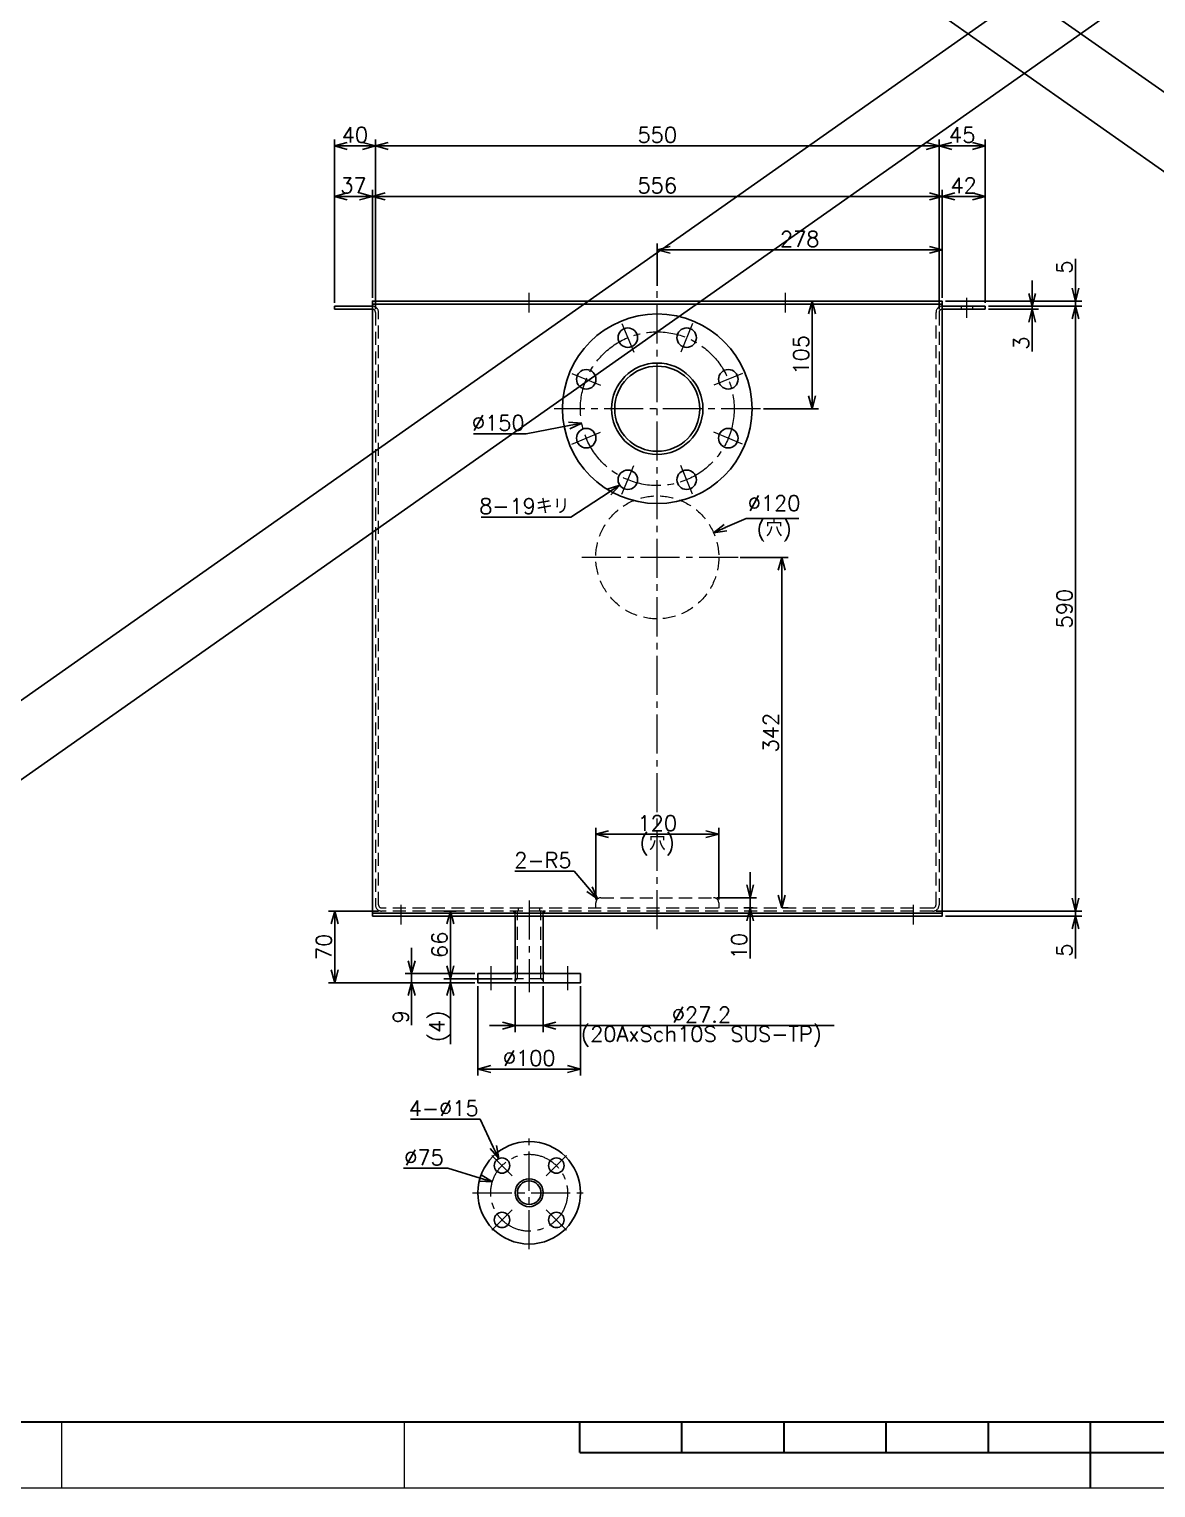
# Model space of a CAD drawing. Header units: millimetres. Extents: x 0 to 8669, y -24 to 3134.
# Drawn here: x 1099 to 2199, y 0 to 1423 of the extents above; entities that cross this region are included whole.
import ezdxf
from ezdxf import colors
from ezdxf.entities.mleader import LeaderData, LeaderLine
from ezdxf.enums import TextEntityAlignment as Align
from ezdxf.math import Vec2, Vec3

# ---------------------------------------------------------------- set-up
doc = ezdxf.new("R2010")
doc.units = ezdxf.units.MM
doc.header["$LTSCALE"] = 2
doc.header["$PDMODE"] = 99
doc.header["$PDSIZE"] = 1
doc.linetypes.add('CENTER2', pattern=[28.575, 19.05, -3.175, 3.175, -3.175])
doc.linetypes.add('HIDDEN', pattern=[9.525, 6.35, -3.175])
for name, color, linetype, lineweight in [('04_HIDDEN', 2, 'HIDDEN', 13), ('05_CENTER', 4, 'CENTER2', 13), ('08_DIM', 3, 'Continuous', 13), ('90_FRAME', 5, 'Continuous', 35)]:
    doc.layers.add(name, color=color, linetype=linetype, lineweight=lineweight)
doc.layers.add('91_BLANK', color=5, linetype='Continuous', lineweight=0, plot=False)
doc.styles.add('KSS_TXT', font='txt.shx', dxfattribs={"bigfont": 'extfont2.shx'})
doc.styles.get("Standard").update_dxf_attribs({"font": 'txt.shx', "bigfont": 'extfont2.shx'})
doc.dimstyles.new('KSS_DIM', dxfattribs={"dimscale": 5, "dimtxt": 3, "dimasz": 2.5, "dimexe": 1.25, "dimexo": 0.625, "dimtad": 1, "dimdsep": 46, "dimtxsty": 'KSS_TXT', "dimblk": 'OPEN30', "dimcen": 0, "dimazin": 2, "dimtfac": 0.75, "dimtmove": 0, "dimatfit": 3, "dimldrblk": 'OPEN30', "dimfxl": 1.25, "dimtolj": 1, "dimarcsym": 0})
doc.dimstyles.new('KSS_DIM$3', dxfattribs={"dimscale": 5, "dimtxt": 3, "dimasz": 2.5, "dimexe": 1.25, "dimexo": 0.625, "dimtad": 1, "dimtih": 1, "dimtoh": 1, "dimdsep": 46, "dimtxsty": 'KSS_TXT', "dimblk": 'OPEN30', "dimcen": 0, "dimazin": 2, "dimtfac": 0.75, "dimtofl": 0, "dimtmove": 0, "dimatfit": 3, "dimldrblk": 'OPEN30', "dimfxl": 1.25, "dimtolj": 1, "dimarcsym": 0})
doc.dimstyles.new('KSS_DIM$4', dxfattribs={"dimscale": 5, "dimtxt": 3, "dimasz": 2.5, "dimexe": 1.25, "dimexo": 0.625, "dimtad": 1, "dimtih": 1, "dimtoh": 1, "dimdsep": 46, "dimtxsty": 'KSS_TXT', "dimblk": 'OPEN30', "dimcen": 0, "dimse1": 1, "dimazin": 2, "dimtfac": 0.75, "dimtofl": 0, "dimtmove": 0, "dimatfit": 3, "dimldrblk": 'OPEN30', "dimfxl": 1.25, "dimtolj": 1, "dimarcsym": 0})

# ---------------------------------------------------------------- blocks, each defined once
blk = doc.blocks.new('_Open30')
at = {"color": 0, "linetype": 'ByBlock', "lineweight": -2}
for p, q in [((-1, 0.27), (0, 0)), ((0, 0), (-1, -0.27)), ((0, 0), (-1, 0))]:
    blk.add_line(p, q, dxfattribs=at)
blk = doc.blocks.new('*D149')
at = {"layer": '08_DIM', "color": 0, "lineweight": -2, "transparency": 16777216}
for p, q in [((1712.4, 1172.3), (1712.4, 1213.7)), ((1990.4, 1160.7), (1990.4, 1213.7)), ((1724.9, 1207.5), (1977.9, 1207.5))]:
    blk.add_line(p, q, dxfattribs=at)
at = {"layer": 'Defpoints', "color": 0, "transparency": 16777216}
for p in [(1990.4, 1207.5), (1712.4, 1169.2), (1990.4, 1157.6)]:
    blk.add_point(p, dxfattribs=at)
at = {"layer": '08_DIM', "color": 0, "lineweight": -2, "transparency": 16777216, "xscale": 12.5, "yscale": 12.5, "zscale": 12.5, "rotation": 180}
blk.add_blockref('_Open30', (1712.4, 1207.5), dxfattribs=at)
at = {"layer": '08_DIM', "color": 0, "lineweight": -2, "transparency": 16777216, "xscale": 12.5, "yscale": 12.5, "zscale": 12.5}
blk.add_blockref('_Open30', (1990.4, 1207.5), dxfattribs=at)
at = {"layer": '08_DIM', "color": 0, "transparency": 16777216, "insert": (1851.4, 1218.1), "char_height": 15, "attachment_point": 5, "style": 'KSS_TXT'}
blk.add_mtext('\\A1;278', dxfattribs=at)
blk = doc.blocks.new('*D150')
at = {"layer": '08_DIM', "color": 0, "lineweight": -2, "transparency": 16777216}
for p, q in [((1793.2, 907.6), (1840, 907.6)), ((1833.8, 895.1), (1833.8, 578.1)), ((1834.2, 565.6), (1840, 565.6))]:
    blk.add_line(p, q, dxfattribs=at)
at = {"layer": 'Defpoints', "color": 0, "transparency": 16777216}
for p in [(1790.1, 907.6), (1831.1, 565.6), (1833.8, 565.6)]:
    blk.add_point(p, dxfattribs=at)
at = {"layer": '08_DIM', "color": 0, "lineweight": -2, "transparency": 16777216, "xscale": 12.5, "yscale": 12.5, "zscale": 12.5}
for p, rotation in [((1833.8, 907.6), 90), ((1833.8, 565.6), 270)]:
    blk.add_blockref('_Open30', p, dxfattribs=dict(at, rotation=rotation))
at = {"layer": '08_DIM', "color": 0, "transparency": 16777216, "insert": (1823.1, 736.6), "char_height": 15, "attachment_point": 5, "rotation": 90, "style": 'KSS_TXT'}
blk.add_mtext('\\A1;342', dxfattribs=at)
blk = doc.blocks.new('*D165')
at = {"layer": '08_DIM', "color": 0, "lineweight": -2, "transparency": 16777216}
for p, q in [((1628.1, 946.9), (1665.3, 971.2)), ((1540.4, 946.9), (1628.1, 946.9))]:
    blk.add_line(p, q, dxfattribs=at)
at = {"layer": 'Defpoints', "color": 0, "transparency": 16777216}
for p in [(1691.6, 988.5), (1675.7, 978.1)]:
    blk.add_point(p, dxfattribs=at)
at = {"layer": '08_DIM', "color": 0, "lineweight": -2, "transparency": 16777216, "xscale": 12.5, "yscale": 12.5, "zscale": 12.5, "rotation": 33.20951096967299}
blk.add_blockref('_Open30', (1675.7, 978.1), dxfattribs=at)
at = {"layer": '08_DIM', "color": 0, "transparency": 16777216, "insert": (1582.7, 957.5), "char_height": 15, "attachment_point": 5, "style": 'KSS_TXT'}
blk.add_mtext('\\A1;8-19キリ', dxfattribs=at)
blk = doc.blocks.new('*D187')
at = {"layer": '08_DIM', "color": 0, "lineweight": -2, "transparency": 16777216}
for p, q in [((1434.4, 1160.7), (1434.4, 1266)), ((1977.9, 1259.7), (1446.9, 1259.7)), ((1990.4, 1160.7), (1990.4, 1266))]:
    blk.add_line(p, q, dxfattribs=at)
at = {"layer": 'Defpoints', "color": 0, "transparency": 16777216}
for p in [(1434.4, 1259.7), (1434.4, 1157.6), (1990.4, 1157.6)]:
    blk.add_point(p, dxfattribs=at)
at = {"layer": '08_DIM', "color": 0, "lineweight": -2, "transparency": 16777216, "xscale": 12.5, "yscale": 12.5, "zscale": 12.5, "rotation": 180}
blk.add_blockref('_Open30', (1434.4, 1259.7), dxfattribs=at)
at = {"layer": '08_DIM', "color": 0, "lineweight": -2, "transparency": 16777216, "xscale": 12.5, "yscale": 12.5, "zscale": 12.5}
blk.add_blockref('_Open30', (1990.4, 1259.7), dxfattribs=at)
at = {"layer": '08_DIM', "color": 0, "transparency": 16777216, "insert": (1712.4, 1270.4), "char_height": 15, "attachment_point": 5, "style": 'KSS_TXT'}
blk.add_mtext('\\A1;556', dxfattribs=at)
blk = doc.blocks.new('*D188')
at = {"layer": '08_DIM', "color": 0, "lineweight": -2, "transparency": 16777216}
for p, q in [((1990.4, 1160.7), (1990.4, 1266)), ((2002.9, 1259.7), (2019.9, 1259.7)), ((2032.4, 1155.7), (2032.4, 1266))]:
    blk.add_line(p, q, dxfattribs=at)
at = {"layer": 'Defpoints', "color": 0, "transparency": 16777216}
for p in [(2032.4, 1259.7), (1990.4, 1157.6), (2032.4, 1152.6)]:
    blk.add_point(p, dxfattribs=at)
at = {"layer": '08_DIM', "color": 0, "lineweight": -2, "transparency": 16777216, "xscale": 12.5, "yscale": 12.5, "zscale": 12.5, "rotation": 180}
blk.add_blockref('_Open30', (1990.4, 1259.7), dxfattribs=at)
at = {"layer": '08_DIM', "color": 0, "lineweight": -2, "transparency": 16777216, "xscale": 12.5, "yscale": 12.5, "zscale": 12.5}
blk.add_blockref('_Open30', (2032.4, 1259.7), dxfattribs=at)
at = {"layer": '08_DIM', "color": 0, "transparency": 16777216, "insert": (2011.4, 1270.4), "char_height": 15, "attachment_point": 5, "style": 'KSS_TXT'}
blk.add_mtext('\\A1;42', dxfattribs=at)
blk = doc.blocks.new('*D189')
at = {"layer": '08_DIM', "color": 0, "lineweight": -2, "transparency": 16777216}
for p, q in [((2120.5, 1170.1), (2120.5, 1198.8)), ((1993.5, 1157.6), (2126.7, 1157.6)), ((2035.5, 1152.6), (2126.7, 1152.6)), ((2120.5, 1152.6), (2120.5, 1157.6)), ((2120.5, 1140.1), (2120.5, 1127.6))]:
    blk.add_line(p, q, dxfattribs=at)
at = {"layer": 'Defpoints', "color": 0, "transparency": 16777216}
for p in [(1990.4, 1157.6), (2032.4, 1152.6), (2120.5, 1157.6)]:
    blk.add_point(p, dxfattribs=at)
at = {"layer": '08_DIM', "color": 0, "lineweight": -2, "transparency": 16777216, "xscale": 12.5, "yscale": 12.5, "zscale": 12.5}
for p, rotation in [((2120.5, 1157.6), 270), ((2120.5, 1152.6), 90)]:
    blk.add_blockref('_Open30', p, dxfattribs=dict(at, rotation=rotation))
at = {"layer": '08_DIM', "color": 0, "transparency": 16777216, "insert": (2109.8, 1190.7), "char_height": 15, "attachment_point": 5, "rotation": 90, "style": 'KSS_TXT'}
blk.add_mtext('\\A1;5', dxfattribs=at)
blk = doc.blocks.new('*D190')
at = {"layer": '08_DIM', "color": 0, "lineweight": -2, "transparency": 16777216}
for p, q in [((1397.4, 1155.7), (1397.4, 1266)), ((1421.9, 1259.7), (1409.9, 1259.7)), ((1434.4, 1160.7), (1434.4, 1266))]:
    blk.add_line(p, q, dxfattribs=at)
at = {"layer": 'Defpoints', "color": 0, "transparency": 16777216}
for p in [(1397.4, 1259.7), (1397.4, 1152.6), (1434.4, 1157.6)]:
    blk.add_point(p, dxfattribs=at)
at = {"layer": '08_DIM', "color": 0, "lineweight": -2, "transparency": 16777216, "xscale": 12.5, "yscale": 12.5, "zscale": 12.5, "rotation": 180}
blk.add_blockref('_Open30', (1397.4, 1259.7), dxfattribs=at)
at = {"layer": '08_DIM', "color": 0, "lineweight": -2, "transparency": 16777216, "xscale": 12.5, "yscale": 12.5, "zscale": 12.5}
blk.add_blockref('_Open30', (1434.4, 1259.7), dxfattribs=at)
at = {"layer": '08_DIM', "color": 0, "transparency": 16777216, "insert": (1415.9, 1270.4), "char_height": 15, "attachment_point": 5, "style": 'KSS_TXT'}
blk.add_mtext('\\A1;37', dxfattribs=at)
blk = doc.blocks.new('*D194')
at = {"layer": '08_DIM', "color": 0, "lineweight": -2, "transparency": 16777216}
for p, q in [((1437.4, 1149.7), (1437.4, 1315.2)), ((1987.4, 1149.7), (1987.4, 1315.2)), ((1974.9, 1308.9), (1449.9, 1308.9))]:
    blk.add_line(p, q, dxfattribs=at)
at = {"layer": 'Defpoints', "color": 0, "transparency": 16777216}
for p in [(1437.4, 1308.9), (1437.4, 1146.6), (1987.4, 1146.6)]:
    blk.add_point(p, dxfattribs=at)
at = {"layer": '08_DIM', "color": 0, "lineweight": -2, "transparency": 16777216, "xscale": 12.5, "yscale": 12.5, "zscale": 12.5, "rotation": 180}
blk.add_blockref('_Open30', (1437.4, 1308.9), dxfattribs=at)
at = {"layer": '08_DIM', "color": 0, "lineweight": -2, "transparency": 16777216, "xscale": 12.5, "yscale": 12.5, "zscale": 12.5}
blk.add_blockref('_Open30', (1987.4, 1308.9), dxfattribs=at)
at = {"layer": '08_DIM', "color": 0, "transparency": 16777216, "insert": (1712.4, 1319.6), "char_height": 15, "attachment_point": 5, "style": 'KSS_TXT'}
blk.add_mtext('\\A1;550', dxfattribs=at)
blk = doc.blocks.new('*D195')
at = {"layer": '08_DIM', "color": 0, "lineweight": -2, "transparency": 16777216}
for p, q in [((1987.4, 1149.7), (1987.4, 1315.2)), ((2032.4, 1155.7), (2032.4, 1315.2)), ((1999.9, 1308.9), (2019.9, 1308.9))]:
    blk.add_line(p, q, dxfattribs=at)
at = {"layer": 'Defpoints', "color": 0, "transparency": 16777216}
for p in [(2032.4, 1308.9), (2032.4, 1152.6), (1987.4, 1146.6)]:
    blk.add_point(p, dxfattribs=at)
at = {"layer": '08_DIM', "color": 0, "lineweight": -2, "transparency": 16777216, "xscale": 12.5, "yscale": 12.5, "zscale": 12.5, "rotation": 180}
blk.add_blockref('_Open30', (1987.4, 1308.9), dxfattribs=at)
at = {"layer": '08_DIM', "color": 0, "lineweight": -2, "transparency": 16777216, "xscale": 12.5, "yscale": 12.5, "zscale": 12.5}
blk.add_blockref('_Open30', (2032.4, 1308.9), dxfattribs=at)
at = {"layer": '08_DIM', "color": 0, "transparency": 16777216, "insert": (2009.9, 1319.6), "char_height": 15, "attachment_point": 5, "style": 'KSS_TXT'}
blk.add_mtext('\\A1;45', dxfattribs=at)
blk = doc.blocks.new('*D196')
at = {"layer": '08_DIM', "color": 0, "lineweight": -2, "transparency": 16777216}
for p, q in [((1397.4, 1155.7), (1397.4, 1315.2)), ((1437.4, 1149.7), (1437.4, 1315.2)), ((1424.9, 1308.9), (1409.9, 1308.9))]:
    blk.add_line(p, q, dxfattribs=at)
at = {"layer": 'Defpoints', "color": 0, "transparency": 16777216}
for p in [(1397.4, 1308.9), (1397.4, 1152.6), (1437.4, 1146.6)]:
    blk.add_point(p, dxfattribs=at)
at = {"layer": '08_DIM', "color": 0, "lineweight": -2, "transparency": 16777216, "xscale": 12.5, "yscale": 12.5, "zscale": 12.5, "rotation": 180}
blk.add_blockref('_Open30', (1397.4, 1308.9), dxfattribs=at)
at = {"layer": '08_DIM', "color": 0, "lineweight": -2, "transparency": 16777216, "xscale": 12.5, "yscale": 12.5, "zscale": 12.5}
blk.add_blockref('_Open30', (1437.4, 1308.9), dxfattribs=at)
at = {"layer": '08_DIM', "color": 0, "transparency": 16777216, "insert": (1417.4, 1319.6), "char_height": 15, "attachment_point": 5, "style": 'KSS_TXT'}
blk.add_mtext('\\A1;40', dxfattribs=at)
blk = doc.blocks.new('*D197')
at = {"layer": '08_DIM', "color": 0, "lineweight": -2, "transparency": 16777216}
for p, q in [((1799.2, 945.5), (1778.8, 936.6)), ((1850.4, 945.5), (1799.2, 945.5))]:
    blk.add_line(p, q, dxfattribs=at)
at = {"layer": 'Defpoints', "color": 0, "transparency": 16777216}
for p in [(1767.4, 931.6), (1657.4, 883.5)]:
    blk.add_point(p, dxfattribs=at)
at = {"layer": '08_DIM', "color": 0, "lineweight": -2, "transparency": 16777216, "xscale": 12.5, "yscale": 12.5, "zscale": 12.5, "rotation": 203.5855268638915}
blk.add_blockref('_Open30', (1767.4, 931.6), dxfattribs=at)
at = {"layer": '08_DIM', "color": 0, "transparency": 16777216, "insert": (1826.4, 945.5), "char_height": 15, "attachment_point": 5, "style": 'KSS_TXT'}
blk.add_mtext('\\A1;%%C120\\P(穴)', dxfattribs=at)
blk = doc.blocks.new('*D211')
at = {"layer": '08_DIM', "color": 0, "lineweight": -2, "transparency": 16777216}
for p, q in [((2035.5, 1152.6), (2126.7, 1152.6)), ((2120.5, 1140.1), (2120.5, 575.1)), ((1984.5, 562.6), (2126.7, 562.6))]:
    blk.add_line(p, q, dxfattribs=at)
at = {"layer": 'Defpoints', "color": 0, "transparency": 16777216}
for p in [(2032.4, 1152.6), (1981.4, 562.6), (2120.5, 562.6)]:
    blk.add_point(p, dxfattribs=at)
at = {"layer": '08_DIM', "color": 0, "lineweight": -2, "transparency": 16777216, "xscale": 12.5, "yscale": 12.5, "zscale": 12.5}
for p, rotation in [((2120.5, 1152.6), 90), ((2120.5, 562.6), 270)]:
    blk.add_blockref('_Open30', p, dxfattribs=dict(at, rotation=rotation))
at = {"layer": '08_DIM', "color": 0, "transparency": 16777216, "insert": (2109.8, 857.6), "char_height": 15, "attachment_point": 5, "rotation": 90, "style": 'KSS_TXT'}
blk.add_mtext('\\A1;590', dxfattribs=at)
blk = doc.blocks.new('*D212')
at = {"layer": '08_DIM', "color": 0, "lineweight": -2, "transparency": 16777216}
for p, q in [((1855.5, 1157.6), (1869.6, 1157.6)), ((1863.4, 1065.1), (1863.4, 1145.1)), ((1816.1, 1052.6), (1869.6, 1052.6))]:
    blk.add_line(p, q, dxfattribs=at)
at = {"layer": 'Defpoints', "color": 0, "transparency": 16777216}
for p in [(1852.4, 1157.6), (1863.4, 1157.6), (1813, 1052.6)]:
    blk.add_point(p, dxfattribs=at)
at = {"layer": '08_DIM', "color": 0, "lineweight": -2, "transparency": 16777216, "xscale": 12.5, "yscale": 12.5, "zscale": 12.5}
for p, rotation in [((1863.4, 1157.6), 90), ((1863.4, 1052.6), 270)]:
    blk.add_blockref('_Open30', p, dxfattribs=dict(at, rotation=rotation))
at = {"layer": '08_DIM', "color": 0, "transparency": 16777216, "insert": (1852.7, 1105.1), "char_height": 15, "attachment_point": 5, "rotation": 90, "style": 'KSS_TXT'}
blk.add_mtext('\\A1;105', dxfattribs=at)
blk = doc.blocks.new('*D213')
at = {"layer": '08_DIM', "color": 0, "lineweight": -2, "transparency": 16777216}
for p, q in [((1652.4, 573.7), (1652.4, 643.8)), ((1772.4, 573.7), (1772.4, 643.8)), ((1759.9, 637.6), (1664.9, 637.6))]:
    blk.add_line(p, q, dxfattribs=at)
at = {"layer": 'Defpoints', "color": 0, "transparency": 16777216}
for p in [(1652.4, 637.6), (1652.4, 570.6), (1772.4, 570.6)]:
    blk.add_point(p, dxfattribs=at)
at = {"layer": '08_DIM', "color": 0, "lineweight": -2, "transparency": 16777216, "xscale": 12.5, "yscale": 12.5, "zscale": 12.5, "rotation": 180}
blk.add_blockref('_Open30', (1652.4, 637.6), dxfattribs=at)
at = {"layer": '08_DIM', "color": 0, "lineweight": -2, "transparency": 16777216, "xscale": 12.5, "yscale": 12.5, "zscale": 12.5}
blk.add_blockref('_Open30', (1772.4, 637.6), dxfattribs=at)
at = {"layer": '08_DIM', "color": 0, "transparency": 16777216, "char_height": 15, "attachment_point": 5, "style": 'KSS_TXT'}
for s, insert in [('\\A1;120', (1712.4, 648.2)), ('\\A1;(穴)', (1712.4, 626.9))]:
    blk.add_mtext(s, dxfattribs=dict(at, insert=insert))
blk = doc.blocks.new('*D214')
at = {"layer": '08_DIM', "color": 0, "lineweight": -2, "transparency": 16777216}
for p, q in [((1803, 588.1), (1803, 600.6)), ((1770.5, 575.6), (1809.2, 575.6)), ((1803, 575.6), (1803, 565.6)), ((1806.1, 565.6), (1796.7, 565.6)), ((1803, 553.1), (1803, 516.2))]:
    blk.add_line(p, q, dxfattribs=at)
at = {"layer": 'Defpoints', "color": 0, "transparency": 16777216}
for p in [(1767.4, 575.6), (1803, 565.6), (1809.2, 565.6)]:
    blk.add_point(p, dxfattribs=at)
at = {"layer": '08_DIM', "color": 0, "lineweight": -2, "transparency": 16777216, "xscale": 12.5, "yscale": 12.5, "zscale": 12.5}
for p, rotation in [((1803, 575.6), 270), ((1803, 565.6), 90)]:
    blk.add_blockref('_Open30', p, dxfattribs=dict(at, rotation=rotation))
at = {"layer": '08_DIM', "color": 0, "transparency": 16777216, "insert": (1792.3, 528.4), "char_height": 15, "attachment_point": 5, "rotation": 90, "style": 'KSS_TXT'}
blk.add_mtext('\\A1;10', dxfattribs=at)
blk = doc.blocks.new('*D215')
at = {"layer": '08_DIM', "color": 0, "lineweight": -2, "transparency": 16777216}
for p, q in [((1573.3, 601.5), (1631.4, 601.5)), ((1631.4, 601.5), (1646.1, 583.9))]:
    blk.add_line(p, q, dxfattribs=at)
at = {"layer": 'Defpoints', "color": 0, "transparency": 16777216}
for p in [(1654.2, 574.4), (1657.4, 570.6)]:
    blk.add_point(p, dxfattribs=at)
at = {"layer": '08_DIM', "color": 0, "lineweight": -2, "transparency": 16777216, "xscale": 12.5, "yscale": 12.5, "zscale": 12.5, "rotation": 310.0514691601196}
blk.add_blockref('_Open30', (1654.2, 574.4), dxfattribs=at)
at = {"layer": '08_DIM', "color": 0, "transparency": 16777216, "insert": (1600.8, 612.1), "char_height": 15, "attachment_point": 5, "style": 'KSS_TXT'}
blk.add_mtext('\\A1;\\A1;2-R5', dxfattribs=at)
blk = doc.blocks.new('*D216')
at = {"layer": '08_DIM', "color": 0, "lineweight": -2, "transparency": 16777216}
for p, q in [((2120.5, 575.1), (2120.5, 587.6)), ((1984.5, 562.6), (2126.7, 562.6)), ((1993.5, 557.6), (2126.7, 557.6)), ((2120.5, 562.6), (2120.5, 557.6)), ((2120.5, 545.1), (2120.5, 516.3))]:
    blk.add_line(p, q, dxfattribs=at)
at = {"layer": 'Defpoints', "color": 0, "transparency": 16777216}
for p in [(1981.4, 562.6), (1990.4, 557.6), (2120.5, 557.6)]:
    blk.add_point(p, dxfattribs=at)
at = {"layer": '08_DIM', "color": 0, "lineweight": -2, "transparency": 16777216, "xscale": 12.5, "yscale": 12.5, "zscale": 12.5}
for p, rotation in [((2120.5, 562.6), 270), ((2120.5, 557.6), 90)]:
    blk.add_blockref('_Open30', p, dxfattribs=dict(at, rotation=rotation))
at = {"layer": '08_DIM', "color": 0, "transparency": 16777216, "insert": (2109.8, 524.4), "char_height": 15, "attachment_point": 5, "rotation": 90, "style": 'KSS_TXT'}
blk.add_mtext('\\A1;5', dxfattribs=at)
blk = doc.blocks.new('*D218')
at = {"layer": '08_DIM', "color": 0, "lineweight": -2, "transparency": 16777216}
for p, q in [((1533.1, 1028.1), (1584.4, 1028.1)), ((1584.4, 1028.1), (1626.4, 1036.1))]:
    blk.add_line(p, q, dxfattribs=at)
at = {"layer": 'Defpoints', "color": 0, "transparency": 16777216}
for p in [(1786.1, 1066.6), (1638.7, 1038.5)]:
    blk.add_point(p, dxfattribs=at)
at = {"layer": '08_DIM', "color": 0, "lineweight": -2, "transparency": 16777216, "xscale": 12.5, "yscale": 12.5, "zscale": 12.5, "rotation": 10.81605097919846}
blk.add_blockref('_Open30', (1638.7, 1038.5), dxfattribs=at)
at = {"layer": '08_DIM', "color": 0, "transparency": 16777216, "insert": (1557.2, 1038.7), "char_height": 15, "attachment_point": 5, "style": 'KSS_TXT'}
blk.add_mtext('\\A1;%%C150', dxfattribs=at)
blk = doc.blocks.new('*D219')
at = {"layer": '08_DIM', "color": 0, "lineweight": -2, "transparency": 16777216}
for p, q in [((1472.7, 514.1), (1472.7, 526.6)), ((1534.3, 501.6), (1466.5, 501.6)), ((1472.7, 501.6), (1472.7, 492.6)), ((1534.3, 492.6), (1466.5, 492.6)), ((1472.7, 480.1), (1472.7, 451.3))]:
    blk.add_line(p, q, dxfattribs=at)
at = {"layer": 'Defpoints', "color": 0, "transparency": 16777216}
for p in [(1537.4, 501.6), (1472.7, 492.6), (1537.4, 492.6)]:
    blk.add_point(p, dxfattribs=at)
at = {"layer": '08_DIM', "color": 0, "lineweight": -2, "transparency": 16777216, "xscale": 12.5, "yscale": 12.5, "zscale": 12.5}
for p, rotation in [((1472.7, 501.6), 270), ((1472.7, 492.6), 90)]:
    blk.add_blockref('_Open30', p, dxfattribs=dict(at, rotation=rotation))
at = {"layer": '08_DIM', "color": 0, "transparency": 16777216, "insert": (1462.1, 459.4), "char_height": 15, "attachment_point": 5, "rotation": 90, "style": 'KSS_TXT'}
blk.add_mtext('\\A1;9', dxfattribs=at)
blk = doc.blocks.new('*D220')
at = {"layer": '08_DIM', "color": 0, "lineweight": -2, "transparency": 16777216}
for p, q in [((1510.5, 509.1), (1510.5, 521.6)), ((1570.7, 496.6), (1504.2, 496.6)), ((1534.3, 492.6), (1504.2, 492.6)), ((1510.5, 496.6), (1510.5, 492.6)), ((1510.5, 480.1), (1510.5, 432.6))]:
    blk.add_line(p, q, dxfattribs=at)
at = {"layer": 'Defpoints', "color": 0, "transparency": 16777216}
for p in [(1510.5, 492.6), (1537.4, 492.6), (1573.8, 496.6)]:
    blk.add_point(p, dxfattribs=at)
at = {"layer": '08_DIM', "color": 0, "lineweight": -2, "transparency": 16777216, "xscale": 12.5, "yscale": 12.5, "zscale": 12.5}
for p, rotation in [((1510.5, 496.6), 270), ((1510.5, 492.6), 90)]:
    blk.add_blockref('_Open30', p, dxfattribs=dict(at, rotation=rotation))
at = {"layer": '08_DIM', "color": 0, "transparency": 16777216, "insert": (1499.9, 450.1), "char_height": 15, "attachment_point": 5, "rotation": 90, "style": 'KSS_TXT'}
blk.add_mtext('\\A1;(4)', dxfattribs=at)
blk = doc.blocks.new('*D221')
at = {"layer": '08_DIM', "color": 0, "lineweight": -2, "transparency": 16777216}
for p, q in [((1440.3, 562.6), (1391.4, 562.6)), ((1397.7, 550.1), (1397.7, 505.1)), ((1534.3, 492.6), (1391.4, 492.6))]:
    blk.add_line(p, q, dxfattribs=at)
at = {"layer": 'Defpoints', "color": 0, "transparency": 16777216}
for p in [(1443.4, 562.6), (1397.7, 492.6), (1537.4, 492.6)]:
    blk.add_point(p, dxfattribs=at)
at = {"layer": '08_DIM', "color": 0, "lineweight": -2, "transparency": 16777216, "xscale": 12.5, "yscale": 12.5, "zscale": 12.5}
for p, rotation in [((1397.7, 562.6), 90), ((1397.7, 492.6), 270)]:
    blk.add_blockref('_Open30', p, dxfattribs=dict(at, rotation=rotation))
at = {"layer": '08_DIM', "color": 0, "transparency": 16777216, "insert": (1387.1, 527.6), "char_height": 15, "attachment_point": 5, "rotation": 90, "style": 'KSS_TXT'}
blk.add_mtext('\\A1;70', dxfattribs=at)
blk = doc.blocks.new('*D222')
at = {"layer": '08_DIM', "color": 0, "lineweight": -2, "transparency": 16777216}
for p, q in [((1573.8, 489.4), (1573.8, 444.6)), ((1601, 489.4), (1601, 444.6)), ((1561.3, 450.8), (1548.8, 450.8)), ((1573.8, 450.8), (1601, 450.8)), ((1613.5, 450.8), (1885, 450.8))]:
    blk.add_line(p, q, dxfattribs=at)
at = {"layer": 'Defpoints', "color": 0, "transparency": 16777216}
for p in [(1573.8, 492.6), (1601, 492.6), (1601, 450.8)]:
    blk.add_point(p, dxfattribs=at)
at = {"layer": '08_DIM', "color": 0, "lineweight": -2, "transparency": 16777216, "xscale": 12.5, "yscale": 12.5, "zscale": 12.5}
blk.add_blockref('_Open30', (1573.8, 450.8), dxfattribs=at)
at = {"layer": '08_DIM', "color": 0, "lineweight": -2, "transparency": 16777216, "xscale": 12.5, "yscale": 12.5, "zscale": 12.5, "rotation": 180}
blk.add_blockref('_Open30', (1601, 450.8), dxfattribs=at)
at = {"layer": '08_DIM', "color": 0, "transparency": 16777216, "char_height": 15, "attachment_point": 5, "style": 'KSS_TXT'}
for s, insert in [('\\A1;\\A1;%%c27.2', (1755.5, 461.5)), ('\\A1;(20AxSch10S SUS-TP)', (1755.5, 440.2))]:
    blk.add_mtext(s, dxfattribs=dict(at, insert=insert))
blk = doc.blocks.new('*D223')
at = {"layer": '08_DIM', "color": 0, "lineweight": -2, "transparency": 16777216}
for p, q in [((1537.4, 489.4), (1537.4, 402.3)), ((1637.4, 489.4), (1637.4, 402.3)), ((1549.9, 408.5), (1624.9, 408.5))]:
    blk.add_line(p, q, dxfattribs=at)
at = {"layer": 'Defpoints', "color": 0, "transparency": 16777216}
for p in [(1537.4, 492.6), (1637.4, 492.6), (1637.4, 408.5)]:
    blk.add_point(p, dxfattribs=at)
at = {"layer": '08_DIM', "color": 0, "lineweight": -2, "transparency": 16777216, "xscale": 12.5, "yscale": 12.5, "zscale": 12.5, "rotation": 180}
blk.add_blockref('_Open30', (1537.4, 408.5), dxfattribs=at)
at = {"layer": '08_DIM', "color": 0, "lineweight": -2, "transparency": 16777216, "xscale": 12.5, "yscale": 12.5, "zscale": 12.5}
blk.add_blockref('_Open30', (1637.4, 408.5), dxfattribs=at)
at = {"layer": '08_DIM', "color": 0, "transparency": 16777216, "insert": (1587.4, 419.2), "char_height": 15, "attachment_point": 5, "style": 'KSS_TXT'}
blk.add_mtext('\\A1;\\A1;%%c100', dxfattribs=at)
blk = doc.blocks.new('*D224')
at = {"layer": '08_DIM', "color": 0, "lineweight": -2, "transparency": 16777216}
for p, q in [((1464.8, 311.7), (1507.9, 311.7)), ((1507.9, 311.7), (1539.5, 302.2))]:
    blk.add_line(p, q, dxfattribs=at)
at = {"layer": 'Defpoints', "color": 0, "transparency": 16777216}
for p in [(1551.5, 298.6), (1623.3, 277)]:
    blk.add_point(p, dxfattribs=at)
at = {"layer": '08_DIM', "color": 0, "lineweight": -2, "transparency": 16777216, "xscale": 12.5, "yscale": 12.5, "zscale": 12.5, "rotation": 343.2986412782976}
blk.add_blockref('_Open30', (1551.5, 298.6), dxfattribs=at)
at = {"layer": '08_DIM', "color": 0, "transparency": 16777216, "insert": (1484.8, 322.3), "char_height": 15, "attachment_point": 5, "style": 'KSS_TXT'}
blk.add_mtext('\\A1;%%C75', dxfattribs=at)
blk = doc.blocks.new('*D225')
at = {"layer": '08_DIM', "color": 0, "lineweight": -2, "transparency": 16777216}
for p, q in [((1471.5, 359.6), (1539.6, 359.6)), ((1539.6, 359.6), (1552.4, 332.4))]:
    blk.add_line(p, q, dxfattribs=at)
at = {"layer": 'Defpoints', "color": 0, "transparency": 16777216}
for p in [(1557.7, 321.1), (1564.1, 307.5)]:
    blk.add_point(p, dxfattribs=at)
at = {"layer": '08_DIM', "color": 0, "lineweight": -2, "transparency": 16777216, "xscale": 12.5, "yscale": 12.5, "zscale": 12.5, "rotation": 295.1384497930397}
blk.add_blockref('_Open30', (1557.7, 321.1), dxfattribs=at)
at = {"layer": '08_DIM', "color": 0, "transparency": 16777216, "insert": (1504, 370.2), "char_height": 15, "attachment_point": 5, "style": 'KSS_TXT'}
blk.add_mtext('\\A1;\\A1;4-%%C15', dxfattribs=at)
blk = doc.blocks.new('*D227')
at = {"layer": '08_DIM', "color": 0, "lineweight": -2, "transparency": 16777216}
for p, q in [((2078.2, 1165.1), (2078.2, 1177.6)), ((2035.5, 1152.6), (2084.5, 1152.6)), ((2078.2, 1152.6), (2078.2, 1149.6)), ((2035.5, 1149.6), (2084.5, 1149.6)), ((2078.2, 1137.1), (2078.2, 1108.3))]:
    blk.add_line(p, q, dxfattribs=at)
at = {"layer": 'Defpoints', "color": 0, "transparency": 16777216}
for p in [(2032.4, 1152.6), (2032.4, 1149.6), (2078.2, 1149.6)]:
    blk.add_point(p, dxfattribs=at)
at = {"layer": '08_DIM', "color": 0, "lineweight": -2, "transparency": 16777216, "xscale": 12.5, "yscale": 12.5, "zscale": 12.5}
for p, rotation in [((2078.2, 1152.6), 270), ((2078.2, 1149.6), 90)]:
    blk.add_blockref('_Open30', p, dxfattribs=dict(at, rotation=rotation))
at = {"layer": '08_DIM', "color": 0, "transparency": 16777216, "insert": (2067.6, 1116.4), "char_height": 15, "attachment_point": 5, "rotation": 90, "style": 'KSS_TXT'}
blk.add_mtext('\\A1;3', dxfattribs=at)
blk = doc.blocks.new('*D228')
at = {"layer": '08_DIM', "color": 0, "lineweight": -2, "transparency": 16777216}
for p, q in [((1516.1, 562.6), (1504.2, 562.6)), ((1510.5, 509.1), (1510.5, 550.1)), ((1570.7, 496.6), (1504.2, 496.6))]:
    blk.add_line(p, q, dxfattribs=at)
at = {"layer": 'Defpoints', "color": 0, "transparency": 16777216}
for p in [(1510.5, 562.6), (1519.3, 562.6), (1573.8, 496.6)]:
    blk.add_point(p, dxfattribs=at)
at = {"layer": '08_DIM', "color": 0, "lineweight": -2, "transparency": 16777216, "xscale": 12.5, "yscale": 12.5, "zscale": 12.5}
for p, rotation in [((1510.5, 562.6), 90), ((1510.5, 496.6), 270)]:
    blk.add_blockref('_Open30', p, dxfattribs=dict(at, rotation=rotation))
at = {"layer": '08_DIM', "color": 0, "transparency": 16777216, "insert": (1499.9, 529.6), "char_height": 15, "attachment_point": 5, "rotation": 90, "style": 'KSS_TXT'}
blk.add_mtext('\\A1;66', dxfattribs=at)
blk = doc.blocks.new('AM_BALLOON1')
at = {"transparency": 16777216}
blk.add_circle((0, 0), 5, dxfattribs=at)
blk.add_attdef('B_NUMBER', text='', height=3, dxfattribs=at).set_placement((0, 0), align=Align.MIDDLE_CENTER)
blk = doc.blocks.new('_OPEN')
at = {"color": 0, "linetype": 'ByBlock'}
for p, q in [((-1, 0.17), (0, 0)), ((0, 0), (-1, -0.17)), ((0, 0), (-1, 0))]:
    blk.add_line(p, q, dxfattribs=at)

msp = doc.modelspace()

# ---------------------------------------------------------------- linework, layer by layer
at = {"color": 1}
for p, q in [((0, 2914.599), (4141.004, 0)), ((4141.004, 2914.599), (0, 0)), ((10.633, 2829.589), (4030.856, 0)), ((4130.371, 2829.589), (110.148, 0))]:
    msp.add_line(p, q, dxfattribs=at)
at = {"color": 0}
for p, q in [((1434.384, 1152.551), (1397.384, 1152.551)), ((1397.384, 1152.551), (1397.384, 1149.551)), ((1990.384, 1154.551), (1434.384, 1154.551)), ((1990.384, 1152.551), (2032.384, 1152.551)), ((2032.384, 1152.551), (2032.384, 1149.551)), ((1397.384, 1149.551), (1434.384, 1149.551)), ((2032.384, 1149.551), (1990.384, 1149.551)), ((1990.384, 560.551), (1434.384, 560.551)), ((1573.784, 501.551), (1573.784, 557.551)), ((1600.984, 501.551), (1600.984, 557.551))]:
    msp.add_line(p, q, dxfattribs=at)
for points in [[(1434.384, 557.551), (1990.384, 557.551), (1990.384, 1157.551), (1434.384, 1157.551)], [(1637.384, 501.551), (1637.384, 492.551), (1537.384, 492.551), (1537.384, 501.551)]]:
    msp.add_lwpolyline(points, close=True, dxfattribs=at)
at = {"color": 3}
for points in [[(1573.784, 562.551), (1573.784, 560.551), (1571.784, 562.551), (1571.784, 562.551)], [(1600.984, 562.551), (1600.984, 560.551), (1602.984, 562.551), (1602.984, 562.551)], [(1573.784, 501.551), (1573.784, 503.551), (1571.784, 501.551), (1571.784, 501.551)], [(1600.984, 501.551), (1600.984, 503.551), (1602.984, 501.551), (1602.984, 501.551)], [(1573.784, 496.551), (1573.784, 494.551), (1575.784, 496.551), (1575.784, 496.551)], [(1600.984, 496.551), (1600.984, 494.551), (1598.984, 496.551), (1598.984, 496.551)]]:
    msp.add_lwpolyline(points, close=True, dxfattribs=at)
at = {"color": 0}
for centre, radius in [((1712.384, 1052.551), 92.5), ((1683.683, 1121.842), 9.5), ((1741.085, 1121.842), 9.5), ((1712.384, 1052.551), 44.55), ((1643.093, 1081.252), 9.5), ((1712.384, 1052.551), 41.55), ((1781.675, 1081.252), 9.5), ((1643.093, 1023.849), 9.5), ((1781.675, 1023.849), 9.5), ((1683.683, 983.26), 9.5), ((1741.085, 983.26), 9.5), ((1587.384, 287.811), 50), ((1560.868, 314.328), 7.5), ((1613.901, 314.328), 7.5), ((1587.384, 287.811), 13.6), ((1587.384, 287.811), 11.5), ((1560.868, 261.295), 7.5), ((1613.901, 261.295), 7.5)]:
    msp.add_circle(centre, radius, dxfattribs=at)
at = {"layer": '04_HIDDEN'}
for p, q in [((2008.884, 1152.551), (2008.884, 1149.551)), ((2019.884, 1152.551), (2019.884, 1149.551)), ((1437.384, 1146.551), (1437.384, 568.551)), ((1440.384, 568.551), (1440.384, 1146.551)), ((1984.384, 568.551), (1984.384, 1146.551)), ((1987.384, 1146.551), (1987.384, 568.551)), ((1652.384, 565.551), (1652.384, 570.551)), ((1657.384, 575.551), (1767.384, 575.551)), ((1772.384, 570.551), (1772.384, 565.551)), ((1981.384, 565.551), (1443.384, 565.551)), ((1981.384, 562.551), (1443.384, 562.551)), ((1573.784, 557.551), (1573.784, 562.551)), ((1575.884, 496.551), (1575.884, 562.551)), ((1576.884, 562.551), (1576.884, 565.551)), ((1597.884, 562.551), (1597.884, 565.551)), ((1598.884, 496.551), (1598.884, 562.551)), ((1600.984, 557.551), (1600.984, 562.551)), ((1573.784, 501.551), (1573.784, 492.551)), ((1600.984, 501.551), (1600.984, 492.551)), ((1600.984, 496.551), (1573.784, 496.551))]:
    msp.add_line(p, q, dxfattribs=at)
msp.add_circle((1712.384, 907.551), 60, dxfattribs=at)
for centre, radius, start, end in [((1434.384, 1146.551), 6, 0, 90), ((1990.384, 1146.551), 6, 90, 180), ((1434.384, 1146.551), 3, 0, 90), ((1990.384, 1146.551), 3, 90, 180), ((1657.384, 570.551), 5, 90, 180), ((1767.384, 570.551), 5, 0, 90), ((1443.384, 568.551), 6, 180, 270), ((1443.384, 568.551), 3, 180, 270), ((1981.384, 568.551), 6, 270, 0), ((1981.384, 568.551), 3, 270, 0)]:
    msp.add_arc(centre, radius, start, end, dxfattribs=at)
at = {"layer": '05_CENTER'}
for p, q in [((1712.384, 544.762), (1712.384, 1169.176)), ((1587.384, 1146.316), (1587.384, 1165.714)), ((1837.384, 1146.316), (1837.384, 1165.714)), ((2014.384, 1141.316), (2014.384, 1160.714)), ((1677.897, 1135.81), (1689.469, 1107.873)), ((1746.871, 1135.81), (1735.3, 1107.873)), ((1629.125, 1087.038), (1657.061, 1075.466)), ((1795.643, 1087.038), (1767.707, 1075.466)), ((1812.994, 1052.551), (1611.774, 1052.551)), ((1629.125, 1018.064), (1657.061, 1029.635)), ((1795.643, 1018.064), (1767.707, 1029.635)), ((1677.897, 969.292), (1689.469, 997.228)), ((1746.871, 969.292), (1735.3, 997.228)), ((1791.238, 907.551), (1633.531, 907.551)), ((1587.384, 572.894), (1587.384, 483.311)), ((1462.384, 549.306), (1462.384, 568.704)), ((1962.384, 549.306), (1962.384, 568.704)), ((1549.884, 508.884), (1549.884, 485.578)), ((1624.884, 508.884), (1624.884, 485.578)), ((1587.384, 232.648), (1587.384, 342.975)), ((1570.728, 304.468), (1551.007, 324.188)), ((1604.04, 304.468), (1623.761, 324.188)), ((1532.22, 287.811), (1642.548, 287.811)), ((1570.728, 271.155), (1551.007, 251.435)), ((1604.04, 271.155), (1623.761, 251.435))]:
    msp.add_line(p, q, dxfattribs=at)
for centre, radius in [((1712.384, 1052.551), 75), ((1587.384, 287.811), 37.5)]:
    msp.add_circle(centre, radius, dxfattribs=at)
at = {"layer": '90_FRAME', "color": 4, "lineweight": 13}
for p, q in [((1131.211, 0), (1131.211, 64.52)), ((1465.878, 0), (1465.878, 64.52))]:
    msp.add_line(p, q, dxfattribs=at)
at = {"layer": '90_FRAME'}
for p, q in [((1636.676, 34.608), (1636.676, 64.52)), ((1736.384, 34.608), (1736.384, 64.52)), ((1836.091, 34.608), (1836.091, 64.52)), ((1935.798, 34.608), (1935.798, 64.52)), ((2035.505, 34.608), (2035.505, 64.52)), ((2135.212, 0), (2135.212, 64.52)), ((1636.676, 34.608), (2633.748, 34.608))]:
    msp.add_line(p, q, dxfattribs=at)
msp.add_lwpolyline([(194.23, 64.52), (4076.195, 64.52), (4076.195, 2839.789), (194.23, 2839.789)], close=True, dxfattribs=at)
at = {"layer": '91_BLANK'}
msp.add_lwpolyline([(0, 0), (4141.004, 0), (4141.004, 2914.599), (0, 2914.599)], close=True, dxfattribs=at)

# ---------------------------------------------------------------- dimensions: what is measured, and where the dimension line sits
at = {"layer": '08_DIM'}
for base, p1, p2, picture, middle in [((1397.384, 1308.944), (1437.384, 1146.551), (1397.384, 1152.551), '*D196', (1417.384, 1319.569)), ((1437.384, 1308.944), (1987.384, 1146.551), (1437.384, 1146.551), '*D194', (1712.384, 1319.59)), ((2032.384, 1308.944), (1987.384, 1146.551), (2032.384, 1152.551), '*D195', (2009.884, 1319.58)), ((1397.384, 1259.726), (1434.384, 1157.551), (1397.384, 1152.551), '*D190', (1415.884, 1270.351)), ((1434.384, 1259.726), (1990.384, 1157.551), (1434.384, 1157.551), '*D187', (1712.384, 1270.372)), ((2032.384, 1259.726), (1990.384, 1157.551), (2032.384, 1152.551), '*D188', (2011.384, 1270.351))]:
    dim = msp.add_linear_dim(base=base, p1=p1, p2=p2, dimstyle='KSS_DIM', dxfattribs=at)
    dim.commit()
    dim.dimension.update_dxf_attribs({"geometry": picture, "text_midpoint": middle})
for base, p1, p2, override, picture, middle in [((1990.384, 1207.465), (1712.384, 1169.176), (1990.384, 1157.551), {"dimscale": 5, "dimarcsym": 1}, '*D149', (1851.384, 1218.09)), ((1652.384, 637.556), (1772.384, 570.551), (1652.384, 570.551), {"dimpost": '\\X(穴)'}, '*D213', (1712.384, 648.181))]:
    dim = msp.add_linear_dim(base=base, p1=p1, p2=p2, dimstyle='KSS_DIM', override=override, dxfattribs=at)
    dim.commit()
    dim.dimension.update_dxf_attribs({"geometry": picture, "text_midpoint": middle})
for base, p1, p2, angle, picture, middle in [((2120.473, 1157.551), (2032.384, 1152.551), (1990.384, 1157.551), 90, '*D189', (2109.837, 1190.676)), ((2078.226, 1149.551), (2032.384, 1152.551), (2032.384, 1149.551), 90, '*D227', (2067.601, 1116.426)), ((1802.963, 565.551), (1767.384, 575.551), (1809.213, 565.551), 90, '*D214', (1792.338, 528.363)), ((2120.473, 557.551), (1981.384, 562.551), (1990.384, 557.551), 90, '*D216', (2109.837, 524.426)), ((1397.698, 492.551), (1443.384, 562.551), (1537.384, 492.551), 90, '*D221', (1387.073, 527.551)), ((1510.493, 562.551), (1573.784, 496.551), (1519.251, 562.551), 270, '*D228', (1499.868, 529.551)), ((1472.716, 492.551), (1537.384, 501.551), (1537.384, 492.551), 90, '*D219', (1462.091, 459.426))]:
    dim = msp.add_linear_dim(base=base, p1=p1, p2=p2, angle=angle, dimstyle='KSS_DIM', dxfattribs=at)
    dim.commit()
    dim.dimension.update_dxf_attribs({"geometry": picture, "text_midpoint": middle})
for base, p1, p2, override, picture, middle in [((1863.354, 1157.551), (1812.994, 1052.551), (1852.384, 1157.551), {"dimscale": 5, "dimarcsym": 1}, '*D212', (1852.718, 1105.051)), ((2120.473, 562.551), (2032.384, 1152.551), (1981.384, 562.551), {"dimarcsym": 1}, '*D211', (2109.837, 857.551)), ((1833.768, 565.551), (1790.06, 907.551), (1831.096, 565.551), {"dimscale": 5, "dimarcsym": 1}, '*D150', (1823.143, 736.551))]:
    dim = msp.add_linear_dim(base=base, p1=p1, p2=p2, angle=90, dimstyle='KSS_DIM', override=override, dxfattribs=at)
    dim.commit()
    dim.dimension.update_dxf_attribs({"geometry": picture, "text_midpoint": middle})
for p1, p2, override, picture, middle in [((1786.052, 1066.625), (1638.717, 1038.476), {"dimpost": '%%C<>'}, '*D218', (1584.409, 1028.101)), ((1657.396, 883.544), (1767.372, 931.558), {"dimpost": '%%C<>\\X(穴)'}, '*D197', (1826.386, 945.453)), ((1623.302, 277.035), (1551.466, 298.588), {"dimpost": '%%C<>'}, '*D224', (1484.797, 311.653))]:
    dim = msp.add_diameter_dim_2p(p1=p1, p2=p2, dimstyle='KSS_DIM$3', override=override, dxfattribs=at)
    dim.commit()
    dim.dimension.update_dxf_attribs({"geometry": picture, "text_midpoint": middle, "dimtype": 163})
for p1, p2, text, override, picture, middle in [((1691.631, 988.463), (1675.734, 978.057), '8-<>キリ', {"dimpost": '<>', "dimtix": 1, "dimarcsym": 1}, '*D165', (1582.691, 946.854)), ((1564.054, 307.538), (1557.682, 321.118), '\\A1;4-<>', {"dimpost": '%%C<>', "dimtxsty": 'KSS_TXT', "dimtfill": 0, "dimtfillclr": 0}, '*D225', (1504.01, 359.576))]:
    dim = msp.add_diameter_dim_2p(p1=p1, p2=p2, text=text, dimstyle='KSS_DIM$3', override=override, dxfattribs=at)
    dim.commit()
    dim.dimension.update_dxf_attribs({"geometry": picture, "text_midpoint": middle, "dimtype": 163})
dim = msp.add_radius_dim(center=(1657.384, 570.551), mpoint=(1654.167, 574.378), text='\\A1;2-<>', dimstyle='KSS_DIM$4', override={"dimpost": 'R<>', "dimtxsty": 'KSS_TXT', "dimtfill": 0, "dimtfillclr": 0}, dxfattribs=at)
dim.commit()
dim.dimension.update_dxf_attribs({"geometry": '*D215', "text_midpoint": (1600.752, 601.489), "dimtype": 164})
dim = msp.add_linear_dim(base=(1510.493, 492.551), p1=(1573.784, 496.551), p2=(1537.384, 492.551), angle=90, text='(<>)', dimstyle='KSS_DIM', dxfattribs=at)
dim.commit()
dim.dimension.update_dxf_attribs({"geometry": '*D220', "text_midpoint": (1499.868, 450.051)})
for base, p1, p2, override, picture, middle in [((1637.384, 408.543), (1537.384, 492.551), (1637.384, 492.551), {"dimtxsty": 'KSS_TXT', "dimtfill": 0, "dimtfillclr": 0}, '*D223', (1587.384, 419.168)), ((1600.984, 450.839), (1573.784, 492.551), (1600.984, 492.551), {"dimpost": '\\X(20AxSch10S SUS-TP)', "dimtxsty": 'KSS_TXT', "dimtfill": 0, "dimtfillclr": 0}, '*D222', (1755.484, 461.464))]:
    dim = msp.add_linear_dim(base=base, p1=p1, p2=p2, text='\\A1;%%c<>', dimstyle='KSS_DIM', override=override, dxfattribs=at)
    dim.commit()
    dim.dimension.update_dxf_attribs({"geometry": picture, "text_midpoint": middle})

# ---------------------------------------------------------------- leaders
ml = msp.add_multileader_block('Standard', dxfattribs=at)
ml.set_content('AM_BALLOON1', color=256, scale=6.25)
ml.set_attribute('B_NUMBER', '120', width=0)
ml.set_leader_properties(color=256, linetype='ByLayer', lineweight=-1)
ml.set_arrow_properties(name='OPEN')
ml.build(insert=Vec2(0, 0))
ml.multileader.update_dxf_attribs({"leader_type": 0, "has_dogleg": 0, "text_right_attachment_type": 6, "dogleg_length": 0, "arrow_head_size": 12.5, "scale": 2.5, "block_connection_type": 1})
ctx = ml.context
ctx.base_point, ctx.scale, ctx.char_height, ctx.arrow_head_size, ctx.landing_gap_size, ctx.plane_origin = Vec3(5241.046, 2548.571), 2.5, 25, 12.5, 12.5, Vec3(5241.046, 2548.571)
ctx.right_attachment, ctx.attachment_type = 6, 1
notes = []
notes.append((ctx, [(0, (0, 0, 0), (0, 0), (1, 0), 1, [])]))
ctx.block.insert = Vec3(5241.046, 2548.571)
for ctx, leaders in notes:
    for number, flags, end, landing, length, lines in leaders:
        leader = LeaderData()
        leader.index, (leader.has_last_leader_line, leader.has_dogleg_vector, leader.attachment_direction) = number, flags
        leader.last_leader_point, leader.dogleg_vector, leader.dogleg_length = Vec3(end), Vec3(landing), length
        for number, points, colour, breaks in lines:
            line = LeaderLine()
            line.index, line.vertices, line.color, line.breaks = number, Vec3.list(points), colors.encode_raw_color(colour), breaks
            leader.lines.append(line)
        ctx.leaders.append(leader)

doc.saveas('drawing.dxf')
